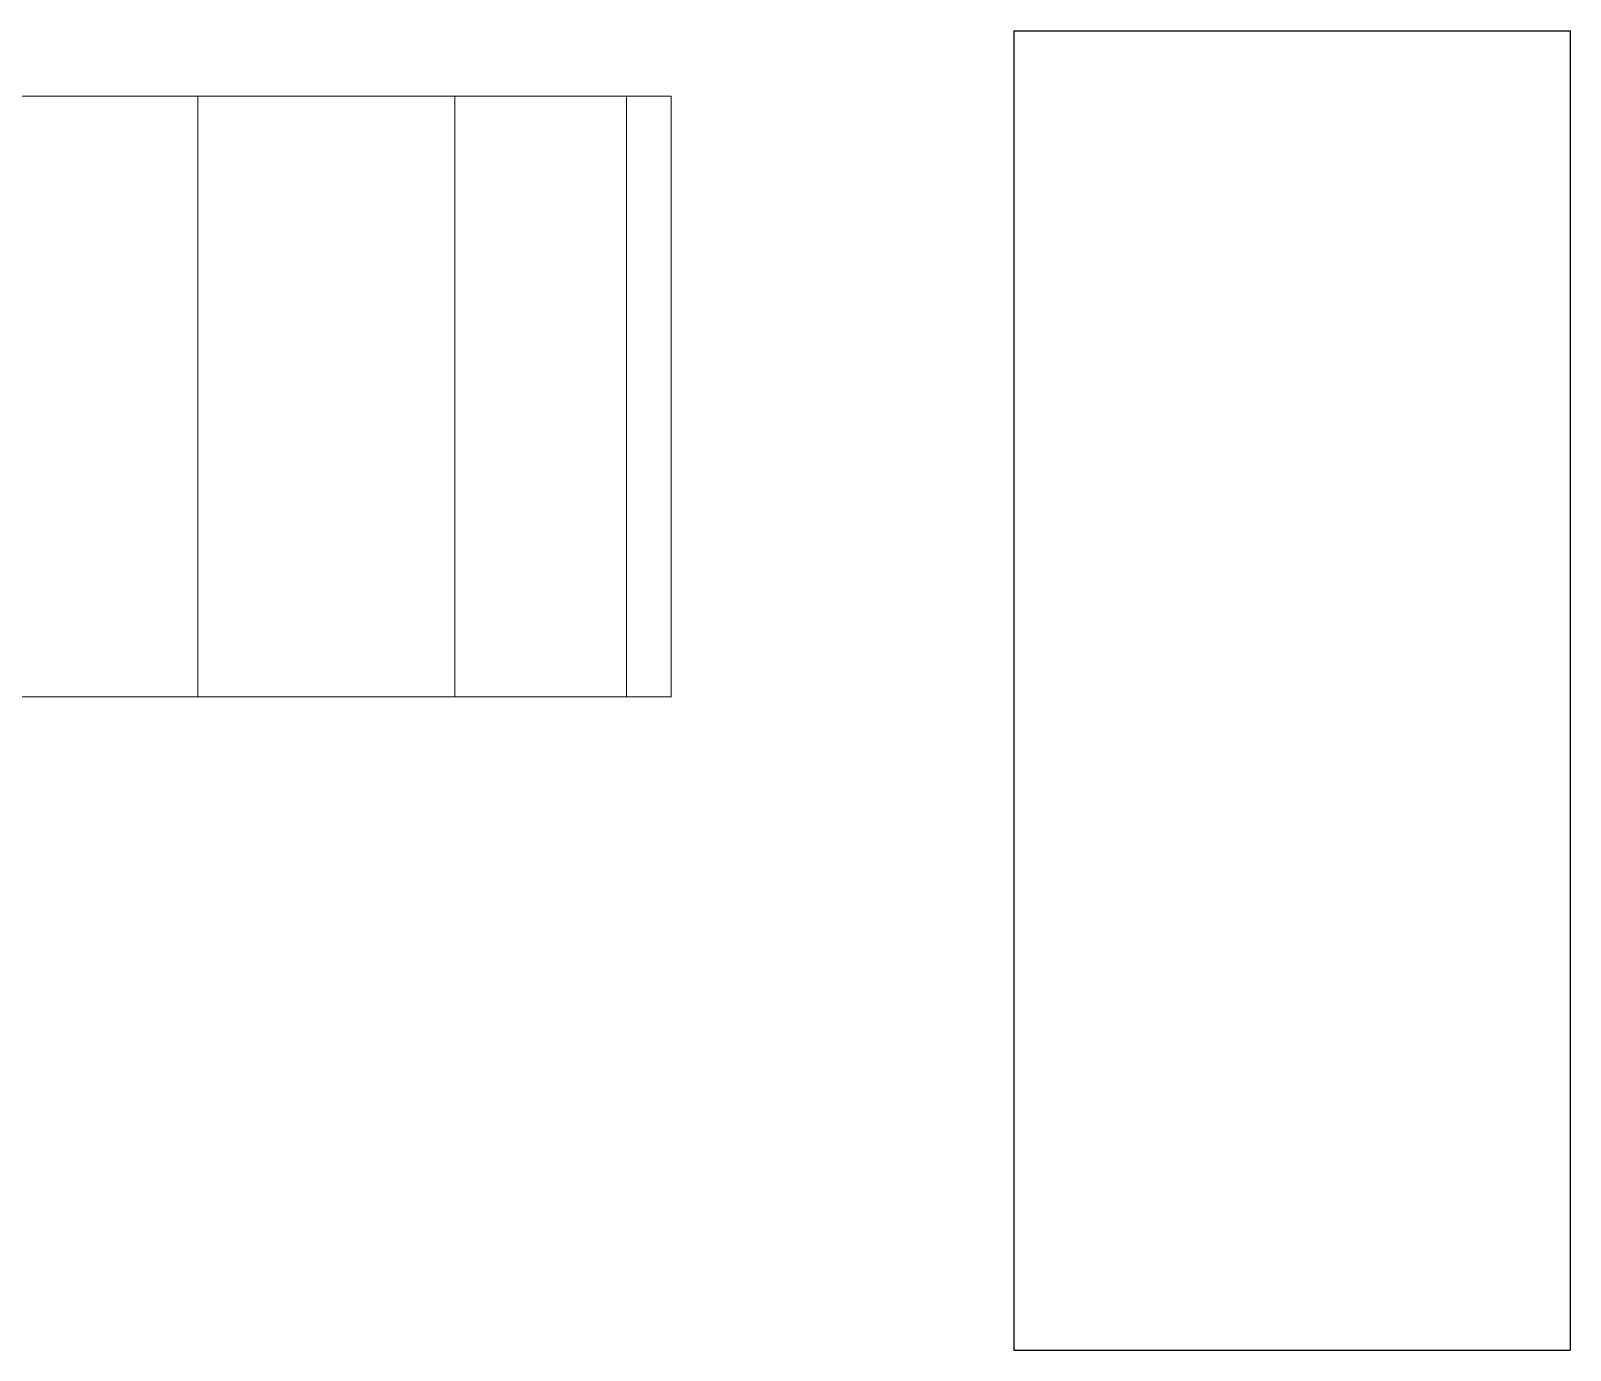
# Model space of a CAD drawing. Header units: millimetres. Extents: x 0 to 550, y -730 to 20.
# Drawn here: x 158.6 to 302.2, y -424.8 to -301.8 of the extents above; entities that cross this region are included whole.
import ezdxf

# ---------------------------------------------------------------- set-up
doc = ezdxf.new("R2010")
doc.units = ezdxf.units.MM
doc.layers.add('auxiliary', color=50, linetype='Continuous')

# ---------------------------------------------------------------- blocks, each defined once
blk = doc.blocks.new('A$C036f5e12')
at = {"color": 3, "linetype": 'Continuous', "lineweight": 0}
for p, q in [((90398.7, 54826.4, 0), (90398.7, 57626.4, 0)), ((90398.7, 54826.4, 0), (90398.7, 57626.4, 0)), ((93615.4, 57626.4, 0), (90398.7, 57626.4, 0)), ((90398.7, 54826.4, 0), (90398.7, 57626.4, 0)), ((93615.4, 57626.4, 0), (90398.7, 57626.4, 0)), ((90398.7, 54826.4, 0), (90398.7, 57626.4, 0)), ((90398.7, 54826.4, 0), (93615.4, 54826.4, 0)), ((90398.7, 54826.4, 0), (93615.4, 54826.4, 0))]:
    blk.add_line(p, q, dxfattribs=at)
at = {"color": 0, "linetype": 'Continuous', "lineweight": 0}
for p, q in [((90607.1, 54826.4, 0), (90607.1, 57626.4, 0)), ((90607.1, 54826.4, 0), (90607.1, 57626.4, 0)), ((90607.1, 54826.4, 0), (90607.1, 57626.4, 0)), ((90607.1, 54826.4, 0), (90607.1, 57626.4, 0)), ((90607.1, 54826.4, 0), (90607.1, 57626.4, 0)), ((91407.1, 54826.4, 0), (91407.1, 57626.4, 0)), ((91407.1, 54826.4, 0), (91407.1, 57626.4, 0)), ((92607.1, 54826.4, 0), (92607.1, 57626.4, 0))]:
    blk.add_line(p, q, dxfattribs=at)

msp = doc.modelspace()

# ---------------------------------------------------------------- linework, layer by layer
at = {"layer": 'auxiliary'}
for p, q in [((250.27, -301.82), (250.27, -424.82)), ((250.27, -301.82), (302.16, -301.82)), ((302.16, -301.82), (302.16, -424.82)), ((250.27, -424.82), (302.16, -424.82))]:
    msp.add_line(p, q, dxfattribs=at)

# ---------------------------------------------------------------- block references
at = {"layer": 'auxiliary', "xscale": 0.02, "yscale": 0.02, "zscale": 0.02, "rotation": 180}
msp.add_blockref('A$C036f5e12', (2026.28, 788.62), dxfattribs=at)

doc.saveas('drawing.dxf')
